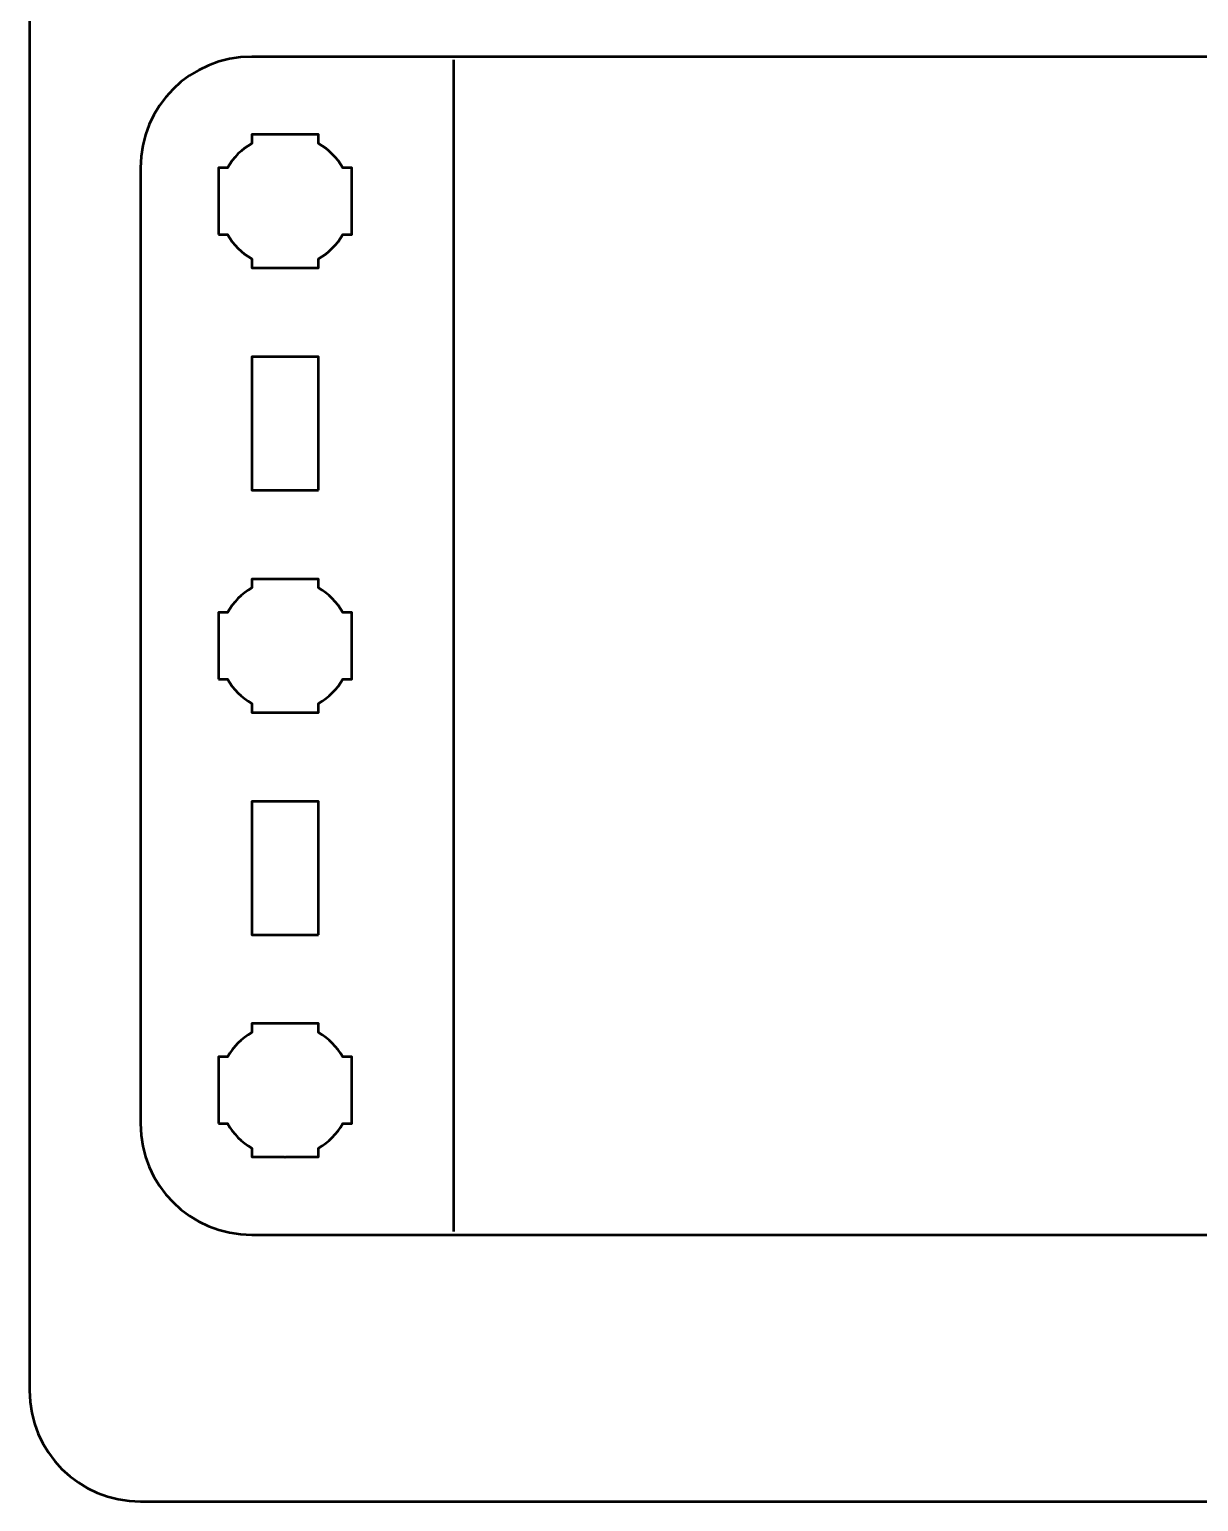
# Model space of a CAD drawing. Header units: centimetres. Extents: x -21 to 0, y -29.7 to 0.
# Drawn here: x -21 to -15.74, y -29.7 to -23.08 of the extents above; entities that cross this region are included whole.
import ezdxf

# ---------------------------------------------------------------- set-up
doc = ezdxf.new("R2010")
doc.units = ezdxf.units.CM
doc.header["$MEASUREMENT"] = 0
doc.layers.add('Layer 1', color=7, linetype='Continuous')

msp = doc.modelspace()

# ---------------------------------------------------------------- linework, layer by layer
at = {"layer": 'Layer 1', "color": 1, "lineweight": 53}
msp.add_open_spline([(-21.00003, -29.19995), (-21.00003, -29.19995), (-21.00003, -5.29992), (-21.00003, -5.29992), (-21.00003, -5.29992), (-21.00003, -5.21709), (-20.93286, -5.14992), (-20.85003, -5.14992), (-20.85003, -5.14992), (-20.7672, -5.14992), (-20.70003, -5.08275), (-20.70003, -4.99992), (-20.70003, -4.99992), (-20.70003, -4.91709), (-20.7672, -4.84992), (-20.85003, -4.84992), (-20.85003, -4.84992), (-20.93286, -4.84992), (-21.00003, -4.78275), (-21.00003, -4.69992), (-21.00003, -4.69992), (-21.00003, -4.61709), (-20.93286, -4.54992), (-20.85003, -4.54992), (-20.85003, -4.54992), (-20.7672, -4.54992), (-20.70003, -4.48275), (-20.70003, -4.39992), (-20.70003, -4.39992), (-20.70003, -4.31709), (-20.7672, -4.24992), (-20.85003, -4.24992), (-20.85003, -4.24992), (-20.93286, -4.24992), (-21.00003, -4.18275), (-21.00003, -4.09992), (-21.00003, -4.09992), (-21.00003, -4.01709), (-20.93286, -3.94992), (-20.85003, -3.94992), (-20.85003, -3.94992), (-20.7672, -3.94992), (-20.70003, -3.88275), (-20.70003, -3.79992), (-20.70003, -3.79992), (-20.70003, -3.71709), (-20.7672, -3.64992), (-20.85003, -3.64992), (-20.85003, -3.64992), (-20.93286, -3.64992), (-21.00003, -3.58275), (-21.00003, -3.49992), (-21.00003, -3.49992), (-21.00003, -3.41709), (-20.93286, -3.34992), (-20.85003, -3.34992), (-20.85003, -3.34992), (-20.7672, -3.34992), (-20.70003, -3.28275), (-20.70003, -3.19992), (-20.70003, -3.19992), (-20.70003, -3.11709), (-20.7672, -3.04992), (-20.85003, -3.04992), (-20.85003, -3.04992), (-20.93286, -3.04992), (-21.00003, -2.98275), (-21.00003, -2.89992), (-21.00003, -2.89992), (-21.00003, -2.81709), (-20.93286, -2.74992), (-20.85003, -2.74992), (-20.85003, -2.74992), (-20.7672, -2.74992), (-20.70003, -2.68275), (-20.70003, -2.59992), (-20.70003, -2.59992), (-20.70003, -2.51709), (-20.7672, -2.44992), (-20.85003, -2.44992), (-20.85003, -2.44992), (-20.93286, -2.44992), (-21.00003, -2.38275), (-21.00003, -2.29992), (-21.00003, -2.29992), (-21.00003, -2.21709), (-20.93286, -2.14992), (-20.85003, -2.14992), (-20.85003, -2.14992), (-20.7672, -2.14992), (-20.70003, -2.08275), (-20.70003, -1.99992), (-20.70003, -1.99992), (-20.70003, -1.91709), (-20.7672, -1.84992), (-20.85003, -1.84992), (-20.85003, -1.84992), (-20.93286, -1.84992), (-21.00003, -1.78275), (-21.00003, -1.69992), (-21.00003, -1.69992), (-21.00003, -1.61709), (-20.93286, -1.54992), (-20.85003, -1.54992), (-20.85003, -1.54992), (-20.7672, -1.54992), (-20.70003, -1.48275), (-20.70003, -1.39992), (-20.70003, -1.39992), (-20.70003, -1.31709), (-20.7672, -1.24992), (-20.85003, -1.24992), (-20.85003, -1.24992), (-20.93286, -1.24992), (-21.00003, -1.18275), (-21.00003, -1.09992), (-21.00003, -1.09992), (-21.00003, -1.09992), (-21.00003, -0.49992), (-21.00003, -0.49992), (-21.00003, -0.49992), (-21.00003, -0.22295), (-20.77694, 0.00004), (-20.49994, 0.00004), (-20.49994, 0.00004), (-20.49994, 0.00004), (-0.50008, 0.00004), (-0.50008, 0.00004), (-0.50008, 0.00004), (-0.22294, 0.00004), (0.00002, -0.22295), (0.00002, -0.49992), (0.00002, -0.49992), (0.00002, -0.49992), (0.00002, -29.19995), (0.00002, -29.19995), (0.00002, -29.19995), (0.00002, -29.47695), (-0.22294, -29.70004), (-0.50008, -29.70004), (-0.50008, -29.70004), (-0.50008, -29.70004), (-20.49994, -29.70004), (-20.49994, -29.70004), (-20.49994, -29.70004), (-20.77694, -29.70004), (-21.00003, -29.47695), (-21.00003, -29.19995)], degree=3, knots=[0, 0, 0, 0, 0.027027, 0.027027, 0.027027, 0.027027, 0.0540541, 0.0540541, 0.0540541, 0.0540541, 0.0810811, 0.0810811, 0.0810811, 0.0810811, 0.1081081, 0.1081081, 0.1081081, 0.1081081, 0.1351351, 0.1351351, 0.1351351, 0.1351351, 0.1621622, 0.1621622, 0.1621622, 0.1621622, 0.1891892, 0.1891892, 0.1891892, 0.1891892, 0.2162162, 0.2162162, 0.2162162, 0.2162162, 0.2432432, 0.2432432, 0.2432432, 0.2432432, 0.2702703, 0.2702703, 0.2702703, 0.2702703, 0.2972973, 0.2972973, 0.2972973, 0.2972973, 0.3243243, 0.3243243, 0.3243243, 0.3243243, 0.3513514, 0.3513514, 0.3513514, 0.3513514, 0.3783784, 0.3783784, 0.3783784, 0.3783784, 0.4054054, 0.4054054, 0.4054054, 0.4054054, 0.4324324, 0.4324324, 0.4324324, 0.4324324, 0.4594595, 0.4594595, 0.4594595, 0.4594595, 0.4864865, 0.4864865, 0.4864865, 0.4864865, 0.5135135, 0.5135135, 0.5135135, 0.5135135, 0.5405405, 0.5405405, 0.5405405, 0.5405405, 0.5675676, 0.5675676, 0.5675676, 0.5675676, 0.5945946, 0.5945946, 0.5945946, 0.5945946, 0.6216216, 0.6216216, 0.6216216, 0.6216216, 0.6486486, 0.6486486, 0.6486486, 0.6486486, 0.6756757, 0.6756757, 0.6756757, 0.6756757, 0.7027027, 0.7027027, 0.7027027, 0.7027027, 0.7297297, 0.7297297, 0.7297297, 0.7297297, 0.7567568, 0.7567568, 0.7567568, 0.7567568, 0.7837838, 0.7837838, 0.7837838, 0.7837838, 0.8108108, 0.8108108, 0.8108108, 0.8108108, 0.8378378, 0.8378378, 0.8378378, 0.8378378, 0.8648649, 0.8648649, 0.8648649, 0.8648649, 0.8918919, 0.8918919, 0.8918919, 0.8918919, 0.9189189, 0.9189189, 0.9189189, 0.9189189, 0.9459459, 0.9459459, 0.9459459, 0.9459459, 0.972973, 0.972973, 0.972973, 0.972973, 1, 1, 1, 1], dxfattribs=at)
at = {"layer": 'Layer 1', "color": 3, "lineweight": 53}
msp.add_open_spline([(-10.70014, -28.50002), (-10.70014, -28.50002), (-20.00004, -28.50002), (-20.00004, -28.50002), (-20.00004, -28.50002), (-20.27704, -28.50002), (-20.50014, -28.27693), (-20.50014, -27.99993), (-20.50014, -27.99993), (-20.50014, -27.99993), (-20.50014, -23.70007), (-20.50014, -23.70007), (-20.50014, -23.70007), (-20.50014, -23.42293), (-20.27704, -23.19997), (-20.00004, -23.19997), (-20.00004, -23.19997), (-20.00004, -23.19997), (-10.70014, -23.19997), (-10.70014, -23.19997), (-10.70014, -23.19997), (-10.69979, -24.96664), (-10.69979, -26.73334), (-10.70014, -28.50002)], degree=3, knots=[0, 0, 0, 0, 0.1666667, 0.1666667, 0.1666667, 0.1666667, 0.3333333, 0.3333333, 0.3333333, 0.3333333, 0.5, 0.5, 0.5, 0.5, 0.6666667, 0.6666667, 0.6666667, 0.6666667, 0.8333333, 0.8333333, 0.8333333, 0.8333333, 1, 1, 1, 1], dxfattribs=at)
at = {"layer": 'Layer 1', "color": 5, "lineweight": 53}
msp.add_open_spline([(-19.09109, -28.48513), (-19.09109, -28.48513), (-19.09109, -23.21485), (-19.09109, -23.21485)], degree=3, dxfattribs=at)
at = {"layer": 'Layer 1', "lineweight": 53}
for points, knots in [([(-20.15005, -23.99996), (-20.15005, -23.99996), (-20.15005, -23.85462), (-20.15005, -23.85462), (-20.15005, -23.85462), (-20.15005, -23.85462), (-20.15011, -23.84998), (-20.15011, -23.84998), (-20.15011, -23.84998), (-20.15011, -23.84998), (-20.15005, -23.84533), (-20.15005, -23.84533), (-20.15005, -23.84533), (-20.15005, -23.84533), (-20.15005, -23.69996), (-20.15005, -23.69996), (-20.15005, -23.69996), (-20.15005, -23.69996), (-20.10996, -23.69996), (-20.10996, -23.69996), (-20.10996, -23.69996), (-20.08361, -23.6544), (-20.0456, -23.61642), (-20.00004, -23.59008), (-20.00004, -23.59008), (-20.00004, -23.59008), (-20.00004, -23.54996), (-20.00004, -23.54996), (-20.00004, -23.54996), (-20.00004, -23.54996), (-19.70004, -23.54996), (-19.70004, -23.54996), (-19.70004, -23.54996), (-19.70004, -23.54996), (-19.70004, -23.59013), (-19.70004, -23.59013), (-19.70004, -23.59013), (-19.65451, -23.61647), (-19.61656, -23.65443), (-19.59023, -23.69996), (-19.59023, -23.69996), (-19.59023, -23.69996), (-19.55004, -23.69996), (-19.55004, -23.69996), (-19.55004, -23.69996), (-19.55004, -23.69996), (-19.55004, -23.99996), (-19.55004, -23.99996), (-19.55004, -23.99996), (-19.55004, -23.99996), (-19.59023, -23.99996), (-19.59023, -23.99996), (-19.59023, -23.99996), (-19.61656, -24.04549), (-19.65451, -24.08346), (-19.70004, -24.10981), (-19.70004, -24.10981), (-19.70004, -24.10981), (-19.70004, -24.14997), (-19.70004, -24.14997), (-19.70004, -24.14997), (-19.70004, -24.14997), (-19.84751, -24.14997), (-19.84751, -24.14997), (-19.84751, -24.14997), (-19.84751, -24.14997), (-19.85011, -24.14999), (-19.85011, -24.14999), (-19.85011, -24.14999), (-19.85011, -24.14999), (-19.85271, -24.14997), (-19.85271, -24.14997), (-19.85271, -24.14997), (-19.85271, -24.14997), (-20.00004, -24.14997), (-20.00004, -24.14997), (-20.00004, -24.14997), (-20.00004, -24.14997), (-20.00004, -24.10986), (-20.00004, -24.10986), (-20.00004, -24.10986), (-20.0456, -24.08351), (-20.08361, -24.04552), (-20.10996, -23.99996), (-20.10996, -23.99996), (-20.10996, -23.99996), (-20.15005, -23.99996), (-20.15005, -23.99996)], [0, 0, 0, 0, 0.0454545, 0.0454545, 0.0454545, 0.0454545, 0.0909091, 0.0909091, 0.0909091, 0.0909091, 0.1363636, 0.1363636, 0.1363636, 0.1363636, 0.1818182, 0.1818182, 0.1818182, 0.1818182, 0.2272727, 0.2272727, 0.2272727, 0.2272727, 0.2727273, 0.2727273, 0.2727273, 0.2727273, 0.3181818, 0.3181818, 0.3181818, 0.3181818, 0.3636364, 0.3636364, 0.3636364, 0.3636364, 0.4090909, 0.4090909, 0.4090909, 0.4090909, 0.4545455, 0.4545455, 0.4545455, 0.4545455, 0.5, 0.5, 0.5, 0.5, 0.5454545, 0.5454545, 0.5454545, 0.5454545, 0.5909091, 0.5909091, 0.5909091, 0.5909091, 0.6363636, 0.6363636, 0.6363636, 0.6363636, 0.6818182, 0.6818182, 0.6818182, 0.6818182, 0.7272727, 0.7272727, 0.7272727, 0.7272727, 0.7727273, 0.7727273, 0.7727273, 0.7727273, 0.8181818, 0.8181818, 0.8181818, 0.8181818, 0.8636364, 0.8636364, 0.8636364, 0.8636364, 0.9090909, 0.9090909, 0.9090909, 0.9090909, 0.9545455, 0.9545455, 0.9545455, 0.9545455, 1, 1, 1, 1]), ([(-19.70004, -25.15), (-19.70004, -25.15), (-20.00004, -25.15), (-20.00004, -25.15), (-20.00004, -25.15), (-20.00004, -25.15), (-20.00004, -24.55), (-20.00004, -24.55), (-20.00004, -24.55), (-20.00004, -24.55), (-19.70004, -24.55), (-19.70004, -24.55), (-19.70004, -24.55), (-19.70004, -24.55), (-19.70004, -25.15), (-19.70004, -25.15)], [0, 0, 0, 0, 0.25, 0.25, 0.25, 0.25, 0.5, 0.5, 0.5, 0.5, 0.75, 0.75, 0.75, 0.75, 1, 1, 1, 1]), ([(-20.15005, -25.99996), (-20.15005, -25.99996), (-20.15005, -25.85462), (-20.15005, -25.85462), (-20.15005, -25.85462), (-20.15005, -25.85462), (-20.15011, -25.84998), (-20.15011, -25.84998), (-20.15011, -25.84998), (-20.15011, -25.84998), (-20.15005, -25.84533), (-20.15005, -25.84533), (-20.15005, -25.84533), (-20.15005, -25.84533), (-20.15005, -25.69996), (-20.15005, -25.69996), (-20.15005, -25.69996), (-20.15005, -25.69996), (-20.10996, -25.69996), (-20.10996, -25.69996), (-20.10996, -25.69996), (-20.08361, -25.6544), (-20.0456, -25.61642), (-20.00004, -25.59008), (-20.00004, -25.59008), (-20.00004, -25.59008), (-20.00004, -25.54996), (-20.00004, -25.54996), (-20.00004, -25.54996), (-20.00004, -25.54996), (-19.70004, -25.54996), (-19.70004, -25.54996), (-19.70004, -25.54996), (-19.70004, -25.54996), (-19.70004, -25.59013), (-19.70004, -25.59013), (-19.70004, -25.59013), (-19.65451, -25.61647), (-19.61656, -25.65443), (-19.59023, -25.69996), (-19.59023, -25.69996), (-19.59023, -25.69996), (-19.55004, -25.69996), (-19.55004, -25.69996), (-19.55004, -25.69996), (-19.55004, -25.69996), (-19.55004, -25.99996), (-19.55004, -25.99996), (-19.55004, -25.99996), (-19.55004, -25.99996), (-19.59023, -25.99996), (-19.59023, -25.99996), (-19.59023, -25.99996), (-19.61656, -26.04549), (-19.65451, -26.08346), (-19.70004, -26.10981), (-19.70004, -26.10981), (-19.70004, -26.10981), (-19.70004, -26.14997), (-19.70004, -26.14997), (-19.70004, -26.14997), (-19.70004, -26.14997), (-19.84751, -26.14997), (-19.84751, -26.14997), (-19.84751, -26.14997), (-19.84751, -26.14997), (-19.85011, -26.14999), (-19.85011, -26.14999), (-19.85011, -26.14999), (-19.85011, -26.14999), (-19.85271, -26.14997), (-19.85271, -26.14997), (-19.85271, -26.14997), (-19.85271, -26.14997), (-20.00004, -26.14997), (-20.00004, -26.14997), (-20.00004, -26.14997), (-20.00004, -26.14997), (-20.00004, -26.10986), (-20.00004, -26.10986), (-20.00004, -26.10986), (-20.0456, -26.08351), (-20.08361, -26.04552), (-20.10996, -25.99996), (-20.10996, -25.99996), (-20.10996, -25.99996), (-20.15005, -25.99996), (-20.15005, -25.99996)], [0, 0, 0, 0, 0.0454545, 0.0454545, 0.0454545, 0.0454545, 0.0909091, 0.0909091, 0.0909091, 0.0909091, 0.1363636, 0.1363636, 0.1363636, 0.1363636, 0.1818182, 0.1818182, 0.1818182, 0.1818182, 0.2272727, 0.2272727, 0.2272727, 0.2272727, 0.2727273, 0.2727273, 0.2727273, 0.2727273, 0.3181818, 0.3181818, 0.3181818, 0.3181818, 0.3636364, 0.3636364, 0.3636364, 0.3636364, 0.4090909, 0.4090909, 0.4090909, 0.4090909, 0.4545455, 0.4545455, 0.4545455, 0.4545455, 0.5, 0.5, 0.5, 0.5, 0.5454545, 0.5454545, 0.5454545, 0.5454545, 0.5909091, 0.5909091, 0.5909091, 0.5909091, 0.6363636, 0.6363636, 0.6363636, 0.6363636, 0.6818182, 0.6818182, 0.6818182, 0.6818182, 0.7272727, 0.7272727, 0.7272727, 0.7272727, 0.7727273, 0.7727273, 0.7727273, 0.7727273, 0.8181818, 0.8181818, 0.8181818, 0.8181818, 0.8636364, 0.8636364, 0.8636364, 0.8636364, 0.9090909, 0.9090909, 0.9090909, 0.9090909, 0.9545455, 0.9545455, 0.9545455, 0.9545455, 1, 1, 1, 1]), ([(-19.70004, -27.14997), (-19.70004, -27.14997), (-20.00004, -27.14997), (-20.00004, -27.14997), (-20.00004, -27.14997), (-20.00004, -27.14997), (-20.00004, -26.54996), (-20.00004, -26.54996), (-20.00004, -26.54996), (-20.00004, -26.54996), (-19.70004, -26.54996), (-19.70004, -26.54996), (-19.70004, -26.54996), (-19.70004, -26.54996), (-19.70004, -27.14997), (-19.70004, -27.14997)], [0, 0, 0, 0, 0.25, 0.25, 0.25, 0.25, 0.5, 0.5, 0.5, 0.5, 0.75, 0.75, 0.75, 0.75, 1, 1, 1, 1]), ([(-20.15005, -27.99996), (-20.15005, -27.99996), (-20.15005, -27.85462), (-20.15005, -27.85462), (-20.15005, -27.85462), (-20.15005, -27.85462), (-20.15011, -27.84998), (-20.15011, -27.84998), (-20.15011, -27.84998), (-20.15011, -27.84998), (-20.15005, -27.84533), (-20.15005, -27.84533), (-20.15005, -27.84533), (-20.15005, -27.84533), (-20.15005, -27.69996), (-20.15005, -27.69996), (-20.15005, -27.69996), (-20.15005, -27.69996), (-20.10996, -27.69996), (-20.10996, -27.69996), (-20.10996, -27.69996), (-20.08361, -27.6544), (-20.0456, -27.61642), (-20.00004, -27.59008), (-20.00004, -27.59008), (-20.00004, -27.59008), (-20.00004, -27.54996), (-20.00004, -27.54996), (-20.00004, -27.54996), (-20.00004, -27.54996), (-19.70004, -27.54996), (-19.70004, -27.54996), (-19.70004, -27.54996), (-19.70004, -27.54996), (-19.70004, -27.59013), (-19.70004, -27.59013), (-19.70004, -27.59013), (-19.65451, -27.61647), (-19.61656, -27.65443), (-19.59023, -27.69996), (-19.59023, -27.69996), (-19.59023, -27.69996), (-19.55004, -27.69996), (-19.55004, -27.69996), (-19.55004, -27.69996), (-19.55004, -27.69996), (-19.55004, -27.99996), (-19.55004, -27.99996), (-19.55004, -27.99996), (-19.55004, -27.99996), (-19.59023, -27.99996), (-19.59023, -27.99996), (-19.59023, -27.99996), (-19.61656, -28.04549), (-19.65451, -28.08346), (-19.70004, -28.10981), (-19.70004, -28.10981), (-19.70004, -28.10981), (-19.70004, -28.14997), (-19.70004, -28.14997), (-19.70004, -28.14997), (-19.70004, -28.14997), (-19.84751, -28.14997), (-19.84751, -28.14997), (-19.84751, -28.14997), (-19.84751, -28.14997), (-19.85011, -28.14999), (-19.85011, -28.14999), (-19.85011, -28.14999), (-19.85011, -28.14999), (-19.85271, -28.14997), (-19.85271, -28.14997), (-19.85271, -28.14997), (-19.85271, -28.14997), (-20.00004, -28.14997), (-20.00004, -28.14997), (-20.00004, -28.14997), (-20.00004, -28.14997), (-20.00004, -28.10986), (-20.00004, -28.10986), (-20.00004, -28.10986), (-20.0456, -28.08351), (-20.08361, -28.04552), (-20.10996, -27.99996), (-20.10996, -27.99996), (-20.10996, -27.99996), (-20.15005, -27.99996), (-20.15005, -27.99996)], [0, 0, 0, 0, 0.0454545, 0.0454545, 0.0454545, 0.0454545, 0.0909091, 0.0909091, 0.0909091, 0.0909091, 0.1363636, 0.1363636, 0.1363636, 0.1363636, 0.1818182, 0.1818182, 0.1818182, 0.1818182, 0.2272727, 0.2272727, 0.2272727, 0.2272727, 0.2727273, 0.2727273, 0.2727273, 0.2727273, 0.3181818, 0.3181818, 0.3181818, 0.3181818, 0.3636364, 0.3636364, 0.3636364, 0.3636364, 0.4090909, 0.4090909, 0.4090909, 0.4090909, 0.4545455, 0.4545455, 0.4545455, 0.4545455, 0.5, 0.5, 0.5, 0.5, 0.5454545, 0.5454545, 0.5454545, 0.5454545, 0.5909091, 0.5909091, 0.5909091, 0.5909091, 0.6363636, 0.6363636, 0.6363636, 0.6363636, 0.6818182, 0.6818182, 0.6818182, 0.6818182, 0.7272727, 0.7272727, 0.7272727, 0.7272727, 0.7727273, 0.7727273, 0.7727273, 0.7727273, 0.8181818, 0.8181818, 0.8181818, 0.8181818, 0.8636364, 0.8636364, 0.8636364, 0.8636364, 0.9090909, 0.9090909, 0.9090909, 0.9090909, 0.9545455, 0.9545455, 0.9545455, 0.9545455, 1, 1, 1, 1])]:
    msp.add_open_spline(points, degree=3, knots=knots, dxfattribs=at)

doc.saveas('drawing.dxf')
